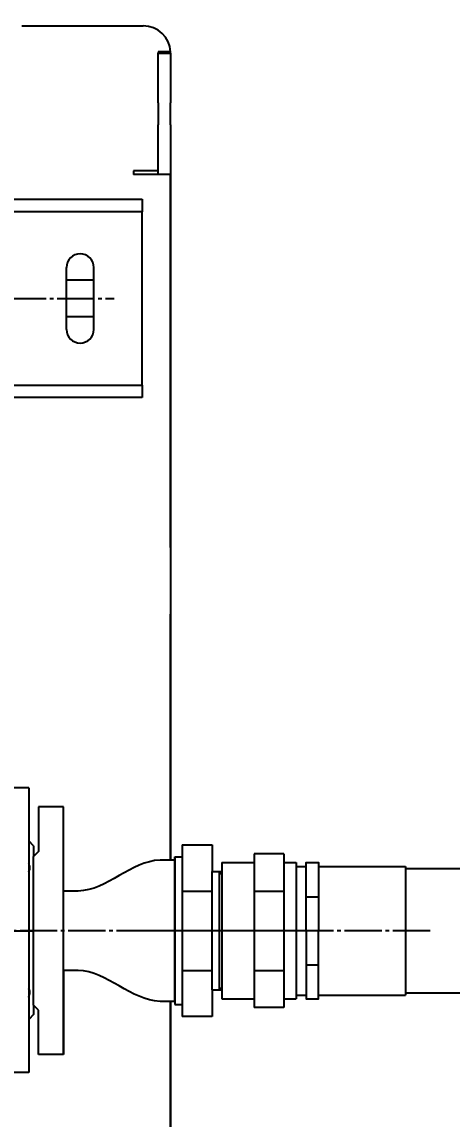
# Model space of a CAD drawing. Header units: millimetres. Extents: x 3795014 to 4300160, y 3869364 to 4016788.
# Drawn here: x 3878597 to 3878770.6, y 4010131.3 to 4010574.2 of the extents above; entities that cross this region are included whole.
import ezdxf
from ezdxf import colors
from ezdxf.entities.mleader import LeaderData, LeaderLine
from ezdxf.math import Vec2, Vec3

# ---------------------------------------------------------------- set-up
doc = ezdxf.new("R2010")
doc.units = ezdxf.units.MM
doc.set_wipeout_variables(frame=1)
for name, pattern in [('K5LT_AXLED', [19.5, 15, -1.5, 1.5, -1.5]), ('K5LT_BASIC', [0]), ('K5LT_THIN', [0])]:
    doc.linetypes.add(name, pattern=pattern)
doc.layers.add('выноска', color=7, linetype='Continuous', lineweight=18)
doc.layers.add('Системный слой', color=7, linetype='Continuous')
doc.styles.add('ISOCPEUR', font='isocpeur.ttf')

# ---------------------------------------------------------------- blocks, each defined once
blk = doc.blocks.new('_BoxFilled')
at = {"color": 0, "linetype": 'ByBlock', "lineweight": -2}
blk.add_line((-0.5, 0), (-1, 0), dxfattribs=at)
at = {"color": 0, "linetype": 'ByBlock', "lineweight": 20}
blk.add_solid([(-0.5, 0.5), (0.5, 0.5), (-0.5, -0.5), (0.5, -0.5)], dxfattribs=at)

msp = doc.modelspace()

# ---------------------------------------------------------------- linework, layer by layer
at = {"layer": 'Системный слой', "linetype": 'K5LT_BASIC'}
for p, q in [((3878596.96, 4010572.59), (3878645.97, 4010572.59)), ((3878656.96, 4010562.09), (3878651.96, 4010562.09)), ((3878651.96, 4010562.09), (3878651.96, 4010561.59)), ((3878651.96, 4010561.59), (3878656.96, 4010561.59)), ((3878651.96, 4010541.59), (3878651.96, 4010561.59)), ((3878656.96, 4010561.59), (3878656.96, 4010541.59)), ((3878651.96, 4010541.59), (3878651.96, 4010532.59)), ((3878656.96, 4010532.59), (3878656.96, 4010541.59)), ((3878651.96, 4010512.59), (3878651.96, 4010532.59)), ((3878656.96, 4010532.59), (3878656.96, 4010512.59)), ((3878641.96, 4010514.09), (3878641.96, 4010512.59)), ((3878651.96, 4010514.09), (3878641.96, 4010514.09)), ((3878645.96, 4010512.59), (3878641.96, 4010512.59)), ((3878656.96, 4010512.59), (3878645.96, 4010512.59)), ((3878656.96, 4010512.59), (3878651.96, 4010512.59)), ((3878656.96, 4010362.09), (3878656.96, 4010512.59)), ((3878656.96, 4010512.59), (3878656.96, 4010335.09)), ((3878585.49, 4010502.59), (3878645.49, 4010502.59)), ((3878645.49, 4010502.59), (3878645.49, 4010497.59)), ((3878645.49, 4010497.59), (3878585.49, 4010497.59)), ((3878645.49, 4010491.59), (3878645.49, 4010497.59)), ((3878645.49, 4010433.59), (3878645.49, 4010491.59)), ((3878614.99, 4010450.09), (3878614.99, 4010475.09)), ((3878625.99, 4010450.09), (3878625.99, 4010475.09)), ((3878614.99, 4010470.09), (3878625.99, 4010470.09)), ((3878625.99, 4010455.09), (3878614.99, 4010455.09)), ((3878645.49, 4010427.59), (3878645.49, 4010433.59)), ((3878585.49, 4010427.59), (3878645.49, 4010427.59)), ((3878645.49, 4010427.59), (3878645.49, 4010422.59)), ((3878645.49, 4010422.59), (3878585.49, 4010422.59)), ((3878656.96, 4009902.59), (3878656.96, 4010335.09)), ((3878656.96, 4010335.09), (3878656.96, 4009902.59)), ((3878599.72, 4010265.09), (3878587.72, 4010265.09)), ((3878599.72, 4010265.09), (3878599.72, 4010248.25)), ((3878599.72, 4010248.25), (3878599.72, 4010150.09)), ((3878601.72, 4010241.59), (3878599.72, 4010243.59)), ((3878601.72, 4010241.59), (3878601.72, 4010231.63)), ((3878661.72, 4010241.98), (3878673.72, 4010241.98)), ((3878661.72, 4010241.98), (3878661.72, 4010172.7)), ((3878673.72, 4010241.98), (3878673.72, 4010231.24)), ((3878661.72, 4010237.3), (3878661.72, 4010237.14)), ((3878677.72, 4010234.84), (3878690.72, 4010234.84)), ((3878677.72, 4010234.84), (3878677.72, 4010179.84)), ((3878690.72, 4010238.34), (3878690.72, 4010176.34)), ((3878702.72, 4010238.34), (3878690.72, 4010238.34)), ((3878702.72, 4010238.34), (3878702.72, 4010176.34)), ((3878702.72, 4010234.84), (3878707.72, 4010234.84)), ((3878707.72, 4010234.84), (3878707.72, 4010179.84)), ((3878601.72, 4010231.63), (3878601.72, 4010173.59)), ((3878673.72, 4010231.24), (3878677.72, 4010231.24)), ((3878673.72, 4010183.44), (3878673.72, 4010231.24)), ((3878676.72, 4010183.44), (3878676.72, 4010231.24)), ((3878707.72, 4010233.34), (3878711.68, 4010233.34)), ((3878716.72, 4010233.34), (3878751.72, 4010233.34)), ((3878751.72, 4010233.34), (3878751.72, 4010181.34)), ((3878812.72, 4010232.34), (3878751.72, 4010232.34)), ((3878751.72, 4010232.34), (3878751.72, 4010182.34)), ((3878661.72, 4010223.34), (3878673.72, 4010223.34)), ((3878690.72, 4010223.34), (3878702.72, 4010223.34)), ((3878711.68, 4010221.09), (3878716.68, 4010221.09)), ((3878696.72, 4010207.34), (3878696.72, 4010207.34)), ((3878661.72, 4010191.34), (3878673.72, 4010191.34)), ((3878690.72, 4010191.34), (3878702.72, 4010191.34)), ((3878711.68, 4010193.59), (3878716.68, 4010193.59)), ((3878673.72, 4010183.44), (3878673.72, 4010172.7)), ((3878673.72, 4010183.44), (3878677.72, 4010183.44)), ((3878751.72, 4010182.34), (3878812.72, 4010182.34)), ((3878661.72, 4010177.54), (3878661.72, 4010177.38)), ((3878677.72, 4010179.84), (3878690.72, 4010179.84)), ((3878702.72, 4010179.84), (3878707.72, 4010179.84)), ((3878707.72, 4010181.34), (3878711.68, 4010181.34)), ((3878716.72, 4010181.34), (3878751.72, 4010181.34)), ((3878601.72, 4010173.59), (3878599.72, 4010171.59)), ((3878673.72, 4010172.7), (3878661.72, 4010172.7)), ((3878702.72, 4010176.34), (3878690.72, 4010176.34)), ((3878599.72, 4010150.09), (3878587.72, 4010150.09))]:
    msp.add_line(p, q, dxfattribs=at)
at = {"layer": 'Системный слой', "linetype": 'K5LT_AXLED'}
for p, q in [((3878474.72, 4010462.59), (3878634.22, 4010462.59)), ((3878472.47, 4010207.34), (3878637.22, 4010207.34))]:
    msp.add_line(p, q, dxfattribs=at)
at = {"layer": 'Системный слой', "linetype": 'K5LT_THIN'}
for p, q in [((3878676.72, 4010230.49), (3878676.72, 4010231.24)), ((3878676.72, 4010230.49), (3878677.72, 4010230.49)), ((3878676.72, 4010184.19), (3878676.72, 4010183.44)), ((3878676.72, 4010184.19), (3878677.72, 4010184.19))]:
    msp.add_line(p, q, dxfattribs=at)
at = {"layer": 'Системный слой', "linetype": 'K5LT_BASIC'}
for points in [[(3878711.68, 4010207.34), (3878711.68, 4010234.84), (3878716.72, 4010234.84), (3878716.72, 4010207.34)], [(3878711.68, 4010207.34), (3878711.68, 4010179.84), (3878716.72, 4010179.84), (3878716.72, 4010207.34)]]:
    msp.add_lwpolyline(points, dxfattribs=at)
for centre, radius, start, end in [((3878645.97, 4010561.59), 11, 2.6053, 90), ((3878645.96, 4010561.59), 11, 0, 2.6053), ((3878620.49, 4010475.09), 5.5, 0, 180), ((3878620.49, 4010450.09), 5.5, 180, 0), ((3878606.96, 4010207.59), 3.5, 90, 270), ((3878606.96, 4010207.59), 3.5, 270, 90)]:
    msp.add_arc(centre, radius, start, end, dxfattribs=at)
for points, knots in [([(3878600.22, 4010232.69), (3878600.22, 4010232.81), (3878600.21, 4010232.99), (3878600.18, 4010233.26), (3878600.14, 4010233.44), (3878600.08, 4010233.7), (3878599.97, 4010234.08), (3878599.82, 4010234.46), (3878599.72, 4010234.68)], [0, 0, 0, 0, 1.816792, 2.587247, 3.910533, 4.181604, 6.182956, 9, 9, 9, 9]), ([(3878599.72, 4010231.3), (3878599.79, 4010231.37), (3878599.9, 4010231.51), (3878600.04, 4010231.75), (3878600.13, 4010232), (3878600.2, 4010232.31), (3878600.22, 4010232.54), (3878600.22, 4010232.69)], [0, 0, 0, 0, 1.6829, 3.237265, 4.604906, 5.976998, 8, 8, 8, 8]), ([(3878599.72, 4010180.5), (3878599.8, 4010180.66), (3878599.91, 4010180.95), (3878600.01, 4010181.26), (3878600.09, 4010181.51), (3878600.15, 4010181.75), (3878600.19, 4010181.98), (3878600.21, 4010182.16), (3878600.22, 4010182.32), (3878600.23, 4010182.53), (3878600.21, 4010182.77), (3878600.18, 4010182.99), (3878600.12, 4010183.24), (3878600.02, 4010183.46), (3878599.89, 4010183.69), (3878599.79, 4010183.81), (3878599.72, 4010183.88)], [0, 0, 0, 0, 2.01089, 3.419531, 3.869006, 5.182588, 6.436358, 6.893491, 7.528226, 8.756098, 9.82188, 11.043726, 12.244324, 14.034066, 15.224488, 17, 17, 17, 17])]:
    msp.add_open_spline(points, degree=3, knots=knots, dxfattribs=at)

# ---------------------------------------------------------------- leaders
at = {"layer": 'выноска', "lineweight": 20, "ltscale": 100}
ml = msp.add_multileader_mtext('Standard', dxfattribs=at)
ml.set_content('17', color=256, style='ISOCPEUR')
ml.set_leader_properties()
ml.set_arrow_properties(name='BOXFILLED')
ml.build(insert=Vec2(0, 0))
ml.multileader.update_dxf_attribs({"text_left_attachment_type": 6, "text_right_attachment_type": 6, "dogleg_length": 0.36, "arrow_head_size": 100, "scale": 50})
ctx = ml.context
ctx.base_point, ctx.scale, ctx.char_height, ctx.arrow_head_size, ctx.landing_gap_size, ctx.plane_origin = Vec3(3879430.24, 4011406.52), 50, 125, 100, 4.5, Vec3(3879473.71, 4010915.86)
ctx.left_attachment, ctx.right_attachment = 6, 6
notes = []
notes.append((ctx, [(1, (1, 1, 0), (3879412.24, 4011406.52), (1, 0), 18, [(0, [(3878731.23, 4009471.15)], 0, [])])]))
ctx.mtext.insert, ctx.mtext.flow_direction = Vec3(3879434.74, 4011556.52), 5
for ctx, leaders in notes:
    for number, flags, end, landing, length, lines in leaders:
        leader = LeaderData()
        leader.index, (leader.has_last_leader_line, leader.has_dogleg_vector, leader.attachment_direction) = number, flags
        leader.last_leader_point, leader.dogleg_vector, leader.dogleg_length = Vec3(end), Vec3(landing), length
        for number, points, colour, breaks in lines:
            line = LeaderLine()
            line.index, line.vertices, line.color, line.breaks = number, Vec3.list(points), colors.encode_raw_color(colour), breaks
            leader.lines.append(line)
        ctx.leaders.append(leader)

# ---------------------------------------------------------------- next in the draw order: wipeouts: each hides what was drawn before it
msp.add_wipeout([(3878613.72, 4010157.34), (3878613.72, 4010257.34), (3878613.72, 4010257.34), (3878603.72, 4010257.34), (3878603.72, 4010257.34), (3878603.72, 4010239.34), (3878603.72, 4010239.34), (3878601.72, 4010237.34), (3878601.72, 4010237.34), (3878601.72, 4010177.34), (3878601.72, 4010177.34), (3878603.72, 4010175.34), (3878603.72, 4010175.34), (3878603.72, 4010157.34), (3878603.72, 4010157.34)]).dxf.layer = 'Системный слой'

# ---------------------------------------------------------------- next in the draw order: linework, layer by layer
at = {"layer": 'Системный слой', "linetype": 'K5LT_BASIC'}
for p, q in [((3878613.72, 4010257.34), (3878603.72, 4010257.34)), ((3878603.72, 4010257.34), (3878603.72, 4010239.34)), ((3878613.72, 4010157.34), (3878613.72, 4010257.34)), ((3878603.72, 4010239.34), (3878601.72, 4010237.34)), ((3878601.72, 4010177.34), (3878601.72, 4010237.34)), ((3878613.72, 4010190.84), (3878613.72, 4010157.34)), ((3878603.72, 4010175.34), (3878601.72, 4010177.34)), ((3878603.72, 4010157.34), (3878603.72, 4010175.34)), ((3878613.72, 4010157.34), (3878603.72, 4010157.34))]:
    msp.add_line(p, q, dxfattribs=at)

# ---------------------------------------------------------------- next in the draw order: wipeouts: each hides what was drawn before it
msp.add_wipeout([(3878658.72, 4010178.84), (3878658.72, 4010235.84), (3878658.72, 4010235.84), (3878655.72, 4010235.84), (3878655.72, 4010235.84), (3878652.72, 4010235.84), (3878652.72, 4010235.84), (3878647.55, 4010234.98), (3878647.55, 4010234.98), (3878641.63, 4010232.56), (3878641.63, 4010232.56), (3878634.13, 4010228.4), (3878634.13, 4010228.4), (3878625, 4010224.23), (3878625, 4010224.23), (3878619.72, 4010223.34), (3878619.72, 4010223.34), (3878616.72, 4010223.34), (3878616.72, 4010223.34), (3878613.72, 4010223.34), (3878613.72, 4010223.34), (3878613.72, 4010191.34), (3878613.72, 4010191.34), (3878616.72, 4010191.34), (3878616.72, 4010191.34), (3878619.72, 4010191.34), (3878619.72, 4010191.34), (3878624.89, 4010190.48), (3878624.89, 4010190.48), (3878630.82, 4010188.06), (3878630.82, 4010188.06), (3878638.31, 4010183.9), (3878638.31, 4010183.9), (3878647.44, 4010179.73), (3878647.44, 4010179.73), (3878652.72, 4010178.84), (3878652.72, 4010178.84), (3878655.72, 4010178.84), (3878655.72, 4010178.84)]).dxf.layer = 'Системный слой'

# ---------------------------------------------------------------- next in the draw order: linework, layer by layer
at = {"layer": 'Системный слой', "linetype": 'K5LT_THIN'}
for p, q in [((3878658.72, 4010236.14), (3878658.72, 4010237.14)), ((3878658.72, 4010178.54), (3878658.72, 4010177.54))]:
    msp.add_line(p, q, dxfattribs=at)
at = {"layer": 'Системный слой', "linetype": 'K5LT_BASIC'}
for p, q in [((3878658.72, 4010237.14), (3878661.72, 4010237.14)), ((3878658.72, 4010237.14), (3878658.72, 4010177.54)), ((3878658.72, 4010178.84), (3878658.72, 4010235.84)), ((3878613.72, 4010191.34), (3878613.72, 4010223.34)), ((3878658.72, 4010177.54), (3878661.72, 4010177.54))]:
    msp.add_line(p, q, dxfattribs=at)
at = {"layer": 'Системный слой', "linetype": 'K5LT_AXLED'}
for p, q in [((3878708.72, 4010207.34), (3878563.72, 4010207.34)), ((3878761.72, 4010207.34), (3878648.72, 4010207.34))]:
    msp.add_line(p, q, dxfattribs=at)
at = {"layer": 'Системный слой', "linetype": 'K5LT_BASIC'}
for points in [[(3878658.72, 4010235.84), (3878657.72, 4010235.84), (3878656.72, 4010235.84), (3878655.72, 4010235.84), (3878654.72, 4010235.84), (3878653.72, 4010235.87), (3878652.72, 4010235.84), (3878641.02, 4010235.51), (3878631.43, 4010223.67), (3878619.72, 4010223.34), (3878618.73, 4010223.31), (3878617.72, 4010223.34), (3878616.72, 4010223.34), (3878615.72, 4010223.34), (3878614.72, 4010223.34), (3878613.72, 4010223.34)], [(3878658.72, 4010178.84), (3878657.72, 4010178.84), (3878656.72, 4010178.84), (3878655.72, 4010178.84), (3878654.72, 4010178.84), (3878653.72, 4010178.81), (3878652.72, 4010178.84), (3878641.02, 4010179.17), (3878631.43, 4010191.01), (3878619.72, 4010191.34), (3878618.73, 4010191.37), (3878617.72, 4010191.34), (3878616.72, 4010191.34), (3878615.72, 4010191.34), (3878614.72, 4010191.34), (3878613.72, 4010191.34)]]:
    msp.add_open_spline(points, degree=3, knots=[0, 0, 0, 0, 1, 1, 1, 2, 2, 2, 3, 3, 3, 4, 4, 4, 5, 5, 5, 5], dxfattribs=at)

# ---------------------------------------------------------------- next in the draw order: leaders
at = {"layer": 'выноска', "lineweight": 20, "ltscale": 100}
ml = msp.add_multileader_mtext('Standard', dxfattribs=at)
ml.set_content('4', color=256, style='ISOCPEUR')
ml.set_leader_properties()
ml.set_arrow_properties(name='BOXFILLED')
ml.build(insert=Vec2(0, 0))
ml.multileader.update_dxf_attribs({"text_left_attachment_type": 6, "text_right_attachment_type": 6, "dogleg_length": 0.36, "arrow_head_size": 100, "scale": 50})
ctx = ml.context
ctx.base_point, ctx.scale, ctx.char_height, ctx.arrow_head_size, ctx.landing_gap_size, ctx.plane_origin = Vec3(3878682.9, 4011406.52), 50, 125, 100, 4.5, Vec3(3878726.36, 4010915.86)
ctx.left_attachment, ctx.right_attachment = 6, 6
notes = []
notes.append((ctx, [(1, (1, 1, 0), (3878664.9, 4011406.52), (1, 0), 18, [(0, [(3878458.97, 4010248.84)], 0, [])])]))
ctx.mtext.insert, ctx.mtext.flow_direction = Vec3(3878687.4, 4011556.52), 5
for ctx, leaders in notes:
    for number, flags, end, landing, length, lines in leaders:
        leader = LeaderData()
        leader.index, (leader.has_last_leader_line, leader.has_dogleg_vector, leader.attachment_direction) = number, flags
        leader.last_leader_point, leader.dogleg_vector, leader.dogleg_length = Vec3(end), Vec3(landing), length
        for number, points, colour, breaks in lines:
            line = LeaderLine()
            line.index, line.vertices, line.color, line.breaks = number, Vec3.list(points), colors.encode_raw_color(colour), breaks
            leader.lines.append(line)
        ctx.leaders.append(leader)

doc.saveas('drawing.dxf')
